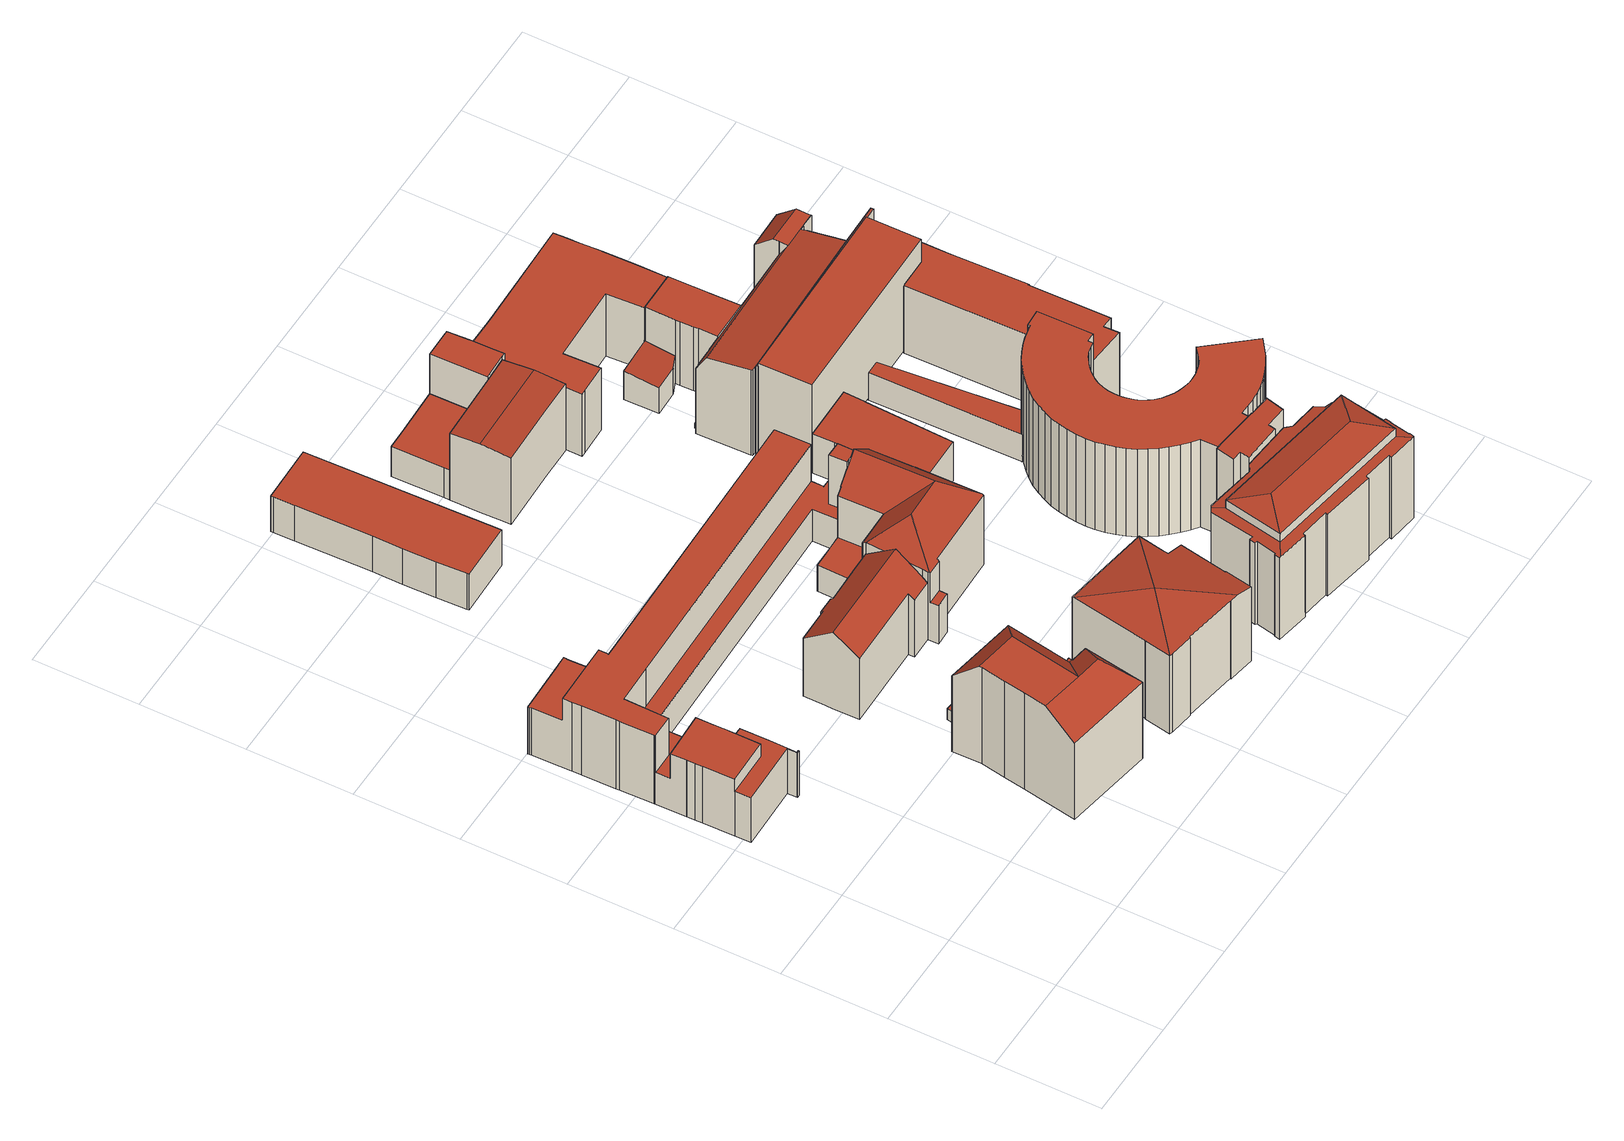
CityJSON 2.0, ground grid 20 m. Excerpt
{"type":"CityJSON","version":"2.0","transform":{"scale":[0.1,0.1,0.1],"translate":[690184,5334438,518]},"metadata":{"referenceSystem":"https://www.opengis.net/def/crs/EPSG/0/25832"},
"CityObjects":{
"building1":{"type":"Building","attributes":{"Gemeindeschluessel":"09162000","HoeheDach":"542.490","HoeheGrund":"519.609","Methode":"2000","NiedrigsteTraufeDesGebaeudes":"537.620","Geometrietyp2DReferenz":"3000","function":"31001_9998","roofType":"3200","measuredHeight":22.88,"storeysAboveGround":5},"geometry":[{"type":"MultiSurface","lod":"2","boundaries":[[[0,1,2,3,4]],[[5,6,7,8,9,10]],[[11,12,10,9]],[[13,4,3,14]],[[12,15,16,17,18,19,20,1,0,21,5,10]],[[22,23,24,25,26]],[[22,19,18,23]],[[21,27,6,5]],[[11,9,8,28,29,30]],[[21,0,4,13,27]],[[19,22,26,20]],[[18,17,31,24,23]],[[15,32,33,16]],[[25,24,31,33,32,30,29]],[[28,7,6,27,13,14,29]],[[16,33,31,17]],[[26,25,29,14,3,2]],[[26,2,1,20]],[[8,7,28]],[[15,12,11,30,32]]],"semantics":{"surfaces":[{"type":"WallSurface"},{"type":"RoofSurface"},{"type":"GroundSurface"}],"values":[0,0,0,1,2,1,0,0,1,0,0,0,0,1,1,0,1,0,1,0]}}]},
"building2":{"type":"Building","attributes":{"Gemeindeschluessel":"09162000","HoeheDach":"522.250","HoeheGrund":"519.557","Methode":"2000","NiedrigsteTraufeDesGebaeudes":"522.250","Geometrietyp2DReferenz":"3000","function":"31001_2463","roofType":"1000","measuredHeight":2.69,"storeysAboveGround":1},"geometry":[{"type":"MultiSurface","lod":"2","boundaries":[[[34,35,36,37]],[[38,39,40,41]],[[42,40,39,36,35,43]],[[44,34,37,38,41,45]],[[44,43,35,34]],[[45,42,43,44]],[[41,40,42,45]],[[37,36,39,38]]],"semantics":{"surfaces":[{"type":"WallSurface"},{"type":"RoofSurface"},{"type":"GroundSurface"}],"values":[0,0,1,2,0,0,0,0]}}]},
"building3":{"type":"Building","attributes":{"Gemeindeschluessel":"09162000","HoeheDach":"524.375","HoeheGrund":"519.638","Methode":"2000","NiedrigsteTraufeDesGebaeudes":"523.671","Geometrietyp2DReferenz":"3000","function":"51009_1610","roofType":"2100","measuredHeight":4.74},"geometry":[{"type":"MultiSurface","lod":"2","boundaries":[[[46,47,48,49]],[[49,48,50,51]],[[51,21,0,1,46,49]],[[0,52,53,1]],[[1,53,47,46]],[[52,0,21,54]],[[51,50,54,21]],[[54,50,48,47,53,52]]],"semantics":{"surfaces":[{"type":"WallSurface"},{"type":"GroundSurface"},{"type":"RoofSurface"}],"values":[0,0,1,0,0,0,0,2]}}]},
"building4":{"type":"Building","attributes":{"Gemeindeschluessel":"09162000","HoeheDach":"539.063","HoeheGrund":"519.763","Methode":"2000","NiedrigsteTraufeDesGebaeudes":"527.363","Geometrietyp2DReferenz":"3000","function":"31001_1000","roofType":"1000","measuredHeight":19.3,"storeysAboveGround":6},"geometry":[{"type":"MultiSurface","lod":"2","boundaries":[[[55,56,57,58,59,60,61,62,63,64,65,66,67,68,69,70]],[[71,72,73,74]],[[75,76,77,78]],[[79,80,81,82]],[[83,84,85,86]],[[87,88,89,90,91,92]],[[57,93,58]],[[94,95,96,97]],[[59,98,60]],[[99,100,101,102]],[[97,96,103,104]],[[105,106,95,94]],[[107,108,109,110]],[[78,77,111,112]],[[113,67,66,114]],[[102,101,115,116]],[[117,118,119,120]],[[121,111,77,76,122,123,103,96,95,106,124,125,61,60,98,126]],[[127,69,68,128]],[[129,120,119,93,57]],[[55,70,130,131,132]],[[114,66,65,133]],[[134,56,55,132]],[[135,136,99,102,116,88,87,137,138,139,140,141,71,74,142,143,144,83,86,145,146,147,148,149,150,151,75,78,112,152,153,154,155,156,157,158,117,120,129,134,132,131,130,127,128,113,114,133,159,160,161,162,107,110,163,164,165,166,167,168,169]],[[160,63,62,161]],[[154,170,171,155]],[[128,68,67,113]],[[172,59,58]],[[153,152,121,126,173,170,154]],[[142,174,175,143]],[[162,161,62,61,125]],[[112,111,121,152]],[[176,177,91,90]],[[176,90,89,115,101,100,79,82,178,179,180,181,182,183,184,185,109,108,186,105,94,97,104]],[[107,162,125,124,186,108]],[[158,187,118,117]],[[74,73,174,142]],[[156,188,189,157]],[[85,84,190,175,174,73,72,191,192,193,194,195,196,197]],[[195,198,199,196]],[[135,169,179,200,201]],[[139,193,192,140]],[[145,197,202,203,146]],[[151,122,76,75]],[[82,81,204,178]],[[137,195,194,138]],[[133,65,64,159]],[[167,181,180,168]],[[164,184,183,165]],[[150,123,122,151]],[[147,205,206,148]],[[163,185,184,164]],[[110,109,185,163]],[[166,182,181,167]],[[178,204,200,179]],[[138,194,193,139]],[[165,183,182,166]],[[116,115,89,88]],[[173,172,58,93,119,118,187,189,188,171,170]],[[140,192,191,141]],[[159,64,63,160]],[[186,124,106,105]],[[99,136,135,201,80,79,100]],[[157,189,187,158]],[[155,171,188,156]],[[150,149,207,177,176,104,103,123]],[[168,180,179,169]],[[143,175,190,144]],[[173,126,98,59,172]],[[141,191,72,71]],[[86,85,197,145]],[[207,206,205,203,202,199,198,92,91,177]],[[129,57,56,134]],[[130,70,69,127]],[[87,92,198,195,137]],[[80,201,200,204,81]],[[196,199,202,197]],[[144,190,84,83]],[[146,203,205,147]],[[148,206,207,149]]],"semantics":{"surfaces":[{"type":"RoofSurface"},{"type":"WallSurface"},{"type":"GroundSurface"}],"values":[0,1,1,1,1,1,1,1,1,1,1,1,1,1,1,1,1,0,1,1,1,1,1,2,1,1,1,1,1,1,1,1,1,0,1,1,1,1,0,1,1,1,1,1,1,1,1,1,1,1,1,1,1,1,1,1,1,1,0,1,1,1,1,1,1,1,1,1,1,1,1,0,1,1,1,0,1,1,1,1]}}]},
"building5":{"type":"Building","attributes":{"Gemeindeschluessel":"09162000","HoeheDach":"536.513","HoeheGrund":"518.320","Methode":"1000","NiedrigsteTraufeDesGebaeudes":"531.806","Geometrietyp2DReferenz":"3000","function":"31001_1000","roofType":"3100","measuredHeight":18.19,"storeysAboveGround":4},"geometry":[{"type":"MultiSurface","lod":"2","boundaries":[[[208,209,210,211]],[[212,213,214,215,216,217,218,219,220,221,222,223,224,208,211,225]],[[213,226,227,214]],[[228,229,222,221,220,230]],[[224,231,209,208]],[[222,229,232,223]],[[233,234,210,209,231,232,229,228,230,235,236]],[[216,237,238,217]],[[238,236,235,230,220,219,218,217]],[[215,239,237,216]],[[211,210,234,225]],[[214,227,239,215]],[[237,239,227,226,233,236,238]],[[223,232,231,224]],[[226,213,212,225,234,233]]],"semantics":{"surfaces":[{"type":"WallSurface"},{"type":"GroundSurface"},{"type":"RoofSurface"}],"values":[0,1,0,0,0,0,2,0,0,0,0,0,2,0,0]}}]},
"building6":{"type":"Building","attributes":{"Gemeindeschluessel":"09162000","HoeheDach":"527.987","HoeheGrund":"519.460","Methode":"1000","NiedrigsteTraufeDesGebaeudes":"527.987","Geometrietyp2DReferenz":"3000","function":"31001_9998","roofType":"1000","measuredHeight":8.53,"storeysAboveGround":2},"geometry":[{"type":"MultiSurface","lod":"2","boundaries":[[[240,241,242,243]],[[244,245,246,247]],[[248,249,250,251]],[[252,253,254,255]],[[243,242,256,257]],[[258,259,260,261]],[[257,256,245,244]],[[255,254,259,258]],[[247,246,253,252]],[[251,250,241,240]],[[252,255,258,261,248,251,240,243,257,244,247]],[[246,245,256,242,241,250,249,260,259,254,253]],[[261,260,249,248]]],"semantics":{"surfaces":[{"type":"WallSurface"},{"type":"GroundSurface"},{"type":"RoofSurface"}],"values":[0,0,0,0,0,0,0,0,0,0,1,2,0]}}]},
"building7":{"type":"Building","attributes":{"Gemeindeschluessel":"09162000","HoeheDach":"540.550","HoeheGrund":"519.890","Methode":"2000","NiedrigsteTraufeDesGebaeudes":"537.615","Geometrietyp2DReferenz":"3000","function":"31001_1000","roofType":"3500","measuredHeight":20.66,"storeysAboveGround":4},"geometry":[{"type":"MultiSurface","lod":"2","boundaries":[[[262,263,264,265]],[[266,267,268,269,270,271]],[[272,273,266,271]],[[274,264,263,275,276,277,278,279]],[[280,281,282,277,276,283]],[[284,285,286,287]],[[265,264,274,288]],[[289,288,274,279,290,291]],[[284,287,281,280,283,292,262,265,288,289,291,272,271,270,269,293,294,295,296]],[[293,297,298,294]],[[277,282,286,285,299,300,298,297,278]],[[291,290,273,272]],[[299,296,295,300]],[[296,299,285,284]],[[292,275,263,262]],[[269,268,297,293]],[[279,278,267,266,273,290]],[[287,286,282,281]],[[294,298,300,295]],[[278,297,268,267]],[[283,276,275,292]]],"semantics":{"surfaces":[{"type":"WallSurface"},{"type":"RoofSurface"},{"type":"GroundSurface"}],"values":[0,0,0,1,0,0,0,0,2,0,1,0,0,0,0,0,1,0,0,1,0]}}]},
"building8":{"type":"Building","attributes":{"Gemeindeschluessel":"09162000","HoeheDach":"540.010","HoeheGrund":"518.316","Methode":"2000","NiedrigsteTraufeDesGebaeudes":"524.470","Geometrietyp2DReferenz":"3000","function":"31001_1000","roofType":"3100","measuredHeight":21.69,"storeysAboveGround":4},"geometry":[{"type":"MultiSurface","lod":"2","boundaries":[[[301,302,303,304]],[[305,306,307,308]],[[309,310,311,312]],[[313,314,315,316]],[[317,318,319,320]],[[321,322,323,303,302,305,308,324]],[[307,306,325,326,214,213,225,327,328,317,320,329,330,331,332,333,334,309,312,335,336,337,338]],[[321,314,339,340,341,322]],[[342,339,314,313]],[[312,311,343,335]],[[324,308,307,338,344]],[[321,324,344,345,346,343,311,310,347,348,349]],[[333,332,350,349,348]],[[322,341,351,352,323]],[[336,346,345,337]],[[333,348,347,334]],[[327,353,354,328]],[[329,355,356,330]],[[335,343,346,336]],[[327,225,340,339,342,353]],[[313,316,319,318,354,353,342]],[[329,320,319,316,315,355]],[[225,213,351,341,340]],[[357,301,304,358]],[[214,352,351,213]],[[214,326,358,304,303,323,352]],[[321,349,350,356,355,315,314]],[[325,357,358,326]],[[337,345,344,338]],[[334,347,310,309]],[[350,332,331,330,356]],[[325,306,305,302,301,357]],[[328,354,318,317]]],"semantics":{"surfaces":[{"type":"WallSurface"},{"type":"RoofSurface"},{"type":"GroundSurface"}],"values":[0,0,0,0,0,1,2,1,0,0,0,1,0,1,0,0,0,0,0,0,1,0,0,1,0,0,1,0,0,0,0,0,0]}}]},
"building9":{"type":"Building","attributes":{"Gemeindeschluessel":"09162000","HoeheDach":"535.812","HoeheGrund":"519.510","Methode":"2000","NiedrigsteTraufeDesGebaeudes":"535.312","Geometrietyp2DReferenz":"3000","function":"31001_9998","roofType":"3100","measuredHeight":16.3,"storeysAboveGround":5},"geometry":[{"type":"MultiSurface","lod":"2","boundaries":[[[359,360,361,362,363,364]],[[362,361,365,366,367,363]],[[368,369,370,371]],[[361,360,372,371,370,365]],[[373,374,369,368]],[[372,360,359,364,375,376,373,368,371]],[[365,370,369,374,366]],[[363,367,366,374,373,376,375,364]]],"semantics":{"surfaces":[{"type":"WallSurface"},{"type":"RoofSurface"},{"type":"GroundSurface"}],"values":[0,1,0,0,0,2,1,0]}}]},
"building10":{"type":"Building","attributes":{"Gemeindeschluessel":"09162000","HoeheDach":"526.633","HoeheGrund":"519.490","Methode":"1000","NiedrigsteTraufeDesGebaeudes":"526.633","Geometrietyp2DReferenz":"3000","function":"31001_9998","roofType":"1000","measuredHeight":7.14,"storeysAboveGround":2},"geometry":[{"type":"MultiSurface","lod":"2","boundaries":[[[373,377,378,379]],[[380,381,382,383]],[[379,378,384,385]],[[373,379,385,380,383,368]],[[368,386,377,373]],[[385,384,381,380]],[[383,382,386,368]],[[386,382,381,384,378,377]]],"semantics":{"surfaces":[{"type":"WallSurface"},{"type":"GroundSurface"},{"type":"RoofSurface"}],"values":[0,0,0,1,0,0,0,2]}}]},
"building11":{"type":"Building","attributes":{"Gemeindeschluessel":"09162000","HoeheDach":"527.513","HoeheGrund":"519.970","Methode":"1000","NiedrigsteTraufeDesGebaeudes":"527.513","Geometrietyp2DReferenz":"3000","function":"31001_2000","roofType":"1000","measuredHeight":7.54},"geometry":[{"type":"MultiSurface","lod":"2","boundaries":[[[387,388,389,390]],[[391,392,393,394]],[[387,390,391,394,395]],[[390,389,392,391]],[[394,393,396,395]],[[395,396,388,387]],[[396,393,392,389,388]]],"semantics":{"surfaces":[{"type":"WallSurface"},{"type":"GroundSurface"},{"type":"RoofSurface"}],"values":[0,0,1,0,0,0,2]}}]},
"building12":{"type":"Building","attributes":{"Gemeindeschluessel":"09162000","HoeheDach":"536.140","HoeheGrund":"519.750","Methode":"1000","NiedrigsteTraufeDesGebaeudes":"536.140","Geometrietyp2DReferenz":"3000","function":"31001_2000","roofType":"1000","measuredHeight":16.39},"geometry":[{"type":"MultiSurface","lod":"2","boundaries":[[[397,398,399,400]],[[400,399,401,402]],[[402,401,403,404]],[[404,403,405,406]],[[397,400,402,404,406,407,408,409]],[[408,410,411,409]],[[411,410,412,405,403,401,399,398]],[[406,405,412,407]],[[407,412,410,408]],[[409,411,398,397]]],"semantics":{"surfaces":[{"type":"WallSurface"},{"type":"GroundSurface"},{"type":"RoofSurface"}],"values":[0,0,0,0,1,0,2,0,0,0]}}]},
"building13":{"type":"Building","attributes":{"Gemeindeschluessel":"09162000","HoeheDach":"543.490","HoeheGrund":"520.114","Methode":"2000","NiedrigsteTraufeDesGebaeudes":"539.570","Geometrietyp2DReferenz":"3000","function":"31001_9998","roofType":"3200","measuredHeight":23.38,"storeysAboveGround":6},"geometry":[{"type":"MultiSurface","lod":"2","boundaries":[[[413,414,415,416]],[[417,418,419,420]],[[421,422,423,424,425,419,418,426,427,428,429,430,431,432,433,434]],[[435,436,437,438,439]],[[440,427,426,441]],[[442,424,423,443]],[[442,443,444,445,446,447,448,449,450,451,452,453,454,455,456,457,458,459,460,461,462,436,435,413,416,463,464,465,466,467,468,469,470,471,440,441,417,420,472]],[[425,424,442,472]],[[457,473,474,458]],[[462,475,437,436]],[[420,419,425,472]],[[421,434,446,445]],[[435,439,414,413]],[[448,447,433,432,476]],[[477,478,479,480,481,482,483,476,432,431,484,485]],[[454,478,477,455]],[[471,428,427,440]],[[453,479,478,454]],[[484,486,487,488]],[[431,489,486,484]],[[467,490,491,468]],[[458,474,492,459]],[[493,463,416,415]],[[459,492,494,460]],[[485,484,488,438,437,475,495,494,492,474,473,496]],[[471,470,497,429,428]],[[451,481,480,452]],[[488,487,498,430]],[[423,422,444,443]],[[489,499,500,486]],[[500,487,486]],[[469,501,497,470]],[[430,498,489,431]],[[444,422,421,445]],[[463,493,502,464]],[[465,503,504,466]],[[450,482,481,451]],[[500,499,498,487]],[[456,496,473,457]],[[461,495,475,462]],[[503,465,464,502]],[[493,415,414,439,438,488,430,429,497,501,491,490,504,503,502]],[[466,504,490,467]],[[468,491,501,469]],[[448,476,483,449]],[[449,483,482,450]],[[489,498,499]],[[446,434,433,447]],[[460,494,495,461]],[[441,426,418,417]],[[452,480,479,453]],[[456,455,477,485,496]]],"semantics":{"surfaces":[{"type":"WallSurface"},{"type":"RoofSurface"},{"type":"GroundSurface"}],"values":[0,0,1,0,0,0,2,0,0,0,0,0,0,0,1,0,0,0,0,0,0,0,0,0,1,0,0,0,0,1,1,0,0,0,0,0,0,1,0,0,0,1,0,0,0,0,1,0,0,0,0,0]}}]},
"building14":{"type":"Building","attributes":{"Gemeindeschluessel":"09162000","HoeheDach":"528.327","HoeheGrund":"518.982","Methode":"2000","NiedrigsteTraufeDesGebaeudes":"528.327","Geometrietyp2DReferenz":"3000","function":"31001_9998","roofType":"1000","measuredHeight":9.35,"storeysAboveGround":2},"geometry":[{"type":"MultiSurface","lod":"2","boundaries":[[[505,506,507,508]],[[508,507,509,510]],[[511,512,513,514]],[[515,516,517,518]],[[514,513,519,520]],[[518,517,521,522]],[[516,509,507,506,523,519,513,512,521,517]],[[510,509,516,515]],[[518,522,511,514,520,524,505,508,510,515]],[[520,519,523,524]],[[524,523,506,505]],[[522,521,512,511]]],"semantics":{"surfaces":[{"type":"WallSurface"},{"type":"RoofSurface"},{"type":"GroundSurface"}],"values":[0,0,0,0,0,0,1,0,2,0,0,0]}}]},
"building15":{"type":"Building","attributes":{"Gemeindeschluessel":"09162000","HoeheDach":"526.606","HoeheGrund":"519.820","Methode":"2000","NiedrigsteTraufeDesGebaeudes":"525.885","Geometrietyp2DReferenz":"3000","function":"31001_2000","roofType":"1000","measuredHeight":6.79},"geometry":[{"type":"MultiSurface","lod":"2","boundaries":[[[525,526,527,528]],[[529,530,525,528,531,532,533]],[[530,534,526,525]],[[526,534,535,536,537,538,527]],[[538,537,536,533,532,531]],[[528,527,538,531]],[[535,534,530,529,533,536]]],"semantics":{"surfaces":[{"type":"WallSurface"},{"type":"GroundSurface"},{"type":"RoofSurface"}],"values":[0,1,0,2,0,0,0]}}]},
"building16":{"type":"Building","attributes":{"Gemeindeschluessel":"09162000","HoeheDach":"534.481","HoeheGrund":"519.705","Methode":"1000","NiedrigsteTraufeDesGebaeudes":"534.481","Geometrietyp2DReferenz":"3000","function":"31001_9998","roofType":"1000","measuredHeight":14.78,"storeysAboveGround":3},"geometry":[{"type":"MultiSurface","lod":"2","boundaries":[[[539,540,541,542]],[[543,544,545,546]],[[547,548,540,539]],[[546,545,549,550]],[[551,552,548,547]],[[553,554,555,556]],[[541,544,543,542]],[[557,558,559,560]],[[561,562,563,564]],[[565,566,551,547,539,542,543,546,550,567,556,555,568,569,570,564,563,571,557,560]],[[572,573,566,565]],[[563,562,574,571]],[[567,575,553,556]],[[566,573,552,551]],[[569,576,577,570]],[[559,572,565,560]],[[554,578,568,555]],[[550,549,575,567]],[[568,578,576,569]],[[571,574,558,557]],[[541,540,548,552,573,572,559,558,574,562,561,577,576,578,554,553,575,549,545,544]],[[570,577,561,564]]],"semantics":{"surfaces":[{"type":"WallSurface"},{"type":"GroundSurface"},{"type":"RoofSurface"}],"values":[0,0,0,0,0,0,0,0,0,1,0,0,0,0,0,0,0,0,0,0,2,0]}}]},
"building17":{"type":"Building","attributes":{"Gemeindeschluessel":"09162000","HoeheDach":"542.219","HoeheGrund":"520.073","Methode":"2000","NiedrigsteTraufeDesGebaeudes":"540.950","Geometrietyp2DReferenz":"3000","function":"31001_9998","roofType":"1000","measuredHeight":22.15,"storeysAboveGround":6},"geometry":[{"type":"MultiSurface","lod":"2","boundaries":[[[579,580,581,582]],[[583,584,585,586]],[[587,588,589,590]],[[591,592,593,594]],[[595,596,597,598]],[[599,600,601,602,603,604,605,606,607,608,609,610,611,612,613,614,615,616,617,618,619,620,621,622,623,624,625,626,627,628,629,630,631,632,633,634,635,636,637,638,639,640,641,642,643,644,645,585,584,646,647,648,649,650,651,652,653,654,655,656,657,658,659,597,596,660,661,662,663,581,580,593,592,664,665,666,667,668]],[[669,650,649,670]],[[671,635,634,672]],[[673,618,617,674]],[[586,585,645,675]],[[676,640,639,677]],[[678,654,653,679]],[[610,589,680,611]],[[681,620,619,682]],[[598,597,659,683]],[[684,681,682,673,674,685,686,687,688,689,690,691,692,693,694,695,463,696,697,698,699,587,590,700,701,702,703,704,705,706,707,708,709,710,711,712,713,714,715,591,594,579,582,716,717,718,719,595,598,683,720,721,722,723,678,679,724,725,669,670,726,727,728,583,586,675,729,730,731,732,676,677,733,734,735,671,672,736,737,738,739,740,741,742,743,744,745,746,747]],[[708,601,600,709]],[[723,655,654,678]],[[683,659,658,720]],[[726,648,647,727]],[[706,603,602,707]],[[728,646,584,583]],[[705,604,603,706]],[[687,686,685,616,615,614]],[[688,613,612,689]],[[744,625,624,745]],[[677,639,638,733]],[[675,645,644,729]],[[687,614,613,688]],[[716,663,662,717]],[[736,633,632,737]],[[722,656,655,723]],[[733,638,637,734]],[[734,637,636,735]],[[679,653,652,724]],[[582,581,663,716]],[[692,748,749,693]],[[718,661,660,719]],[[714,665,664,715]],[[674,617,616,685]],[[725,651,650,669]],[[702,607,606,703]],[[713,666,665,714]],[[712,667,666,713]],[[691,750,748,692]],[[721,657,656,722]],[[698,751,752,699]],[[589,610,609,700,590]],[[672,634,633,736]],[[693,749,753,694]],[[699,752,588,587]],[[629,628,627,742,741,740]],[[724,652,651,725]],[[701,608,607,702]],[[732,641,640,676]],[[700,609,608,701]],[[738,631,630,739]],[[715,664,592,591]],[[735,636,635,671]],[[754,755,463,695,694,753]],[[731,642,641,732]],[[729,644,643,730]],[[750,691,690,689,612,611,680]],[[711,668,667,712]],[[747,622,621,684]],[[703,606,605,704]],[[745,624,623,746]],[[704,605,604,705]],[[751,756,757,755,754,753,749,748,750,680,589,588,752]],[[710,599,668,711]],[[670,649,648,726]],[[727,647,646,728]],[[746,623,622,747]],[[463,755,757,696]],[[684,621,620,681]],[[682,619,618,673]],[[719,660,596,595]],[[739,630,629,740]],[[737,632,631,738]],[[743,626,625,744]],[[709,600,599,710]],[[717,662,661,718]],[[730,643,642,731]],[[720,658,657,721]],[[757,756,751,698,697,696]],[[594,593,580,579]],[[742,627,626,743]],[[707,602,601,708]]],"semantics":{"surfaces":[{"type":"WallSurface"},{"type":"RoofSurface"},{"type":"GroundSurface"}],"values":[0,0,0,0,0,1,0,0,0,0,0,0,0,0,0,2,0,0,0,0,0,0,0,0,0,0,0,0,0,0,0,0,0,0,0,0,0,0,0,0,0,0,0,0,0,0,0,0,0,0,0,0,0,0,0,0,0,0,0,0,0,0,0,0,0,0,0,0,1,0,0,0,0,0,0,0,0,0,0,0,0,0,0,0,0,0,0,0]}}]},
"building18":{"type":"Building","attributes":{"Gemeindeschluessel":"09162000","HoeheDach":"539.290","HoeheGrund":"518.329","Methode":"2000","NiedrigsteTraufeDesGebaeudes":"534.455","Geometrietyp2DReferenz":"3000","function":"31001_9998","roofType":"1000","measuredHeight":20.96,"storeysAboveGround":4},"geometry":[{"type":"MultiSurface","lod":"2","boundaries":[[[758,759,760,761]],[[762,763,764,765]],[[766,760,767,768]],[[769,770,759,771]],[[764,772,773,765]],[[774,775,776,777]],[[768,767,778,779]],[[780,781,782,783]],[[773,784,785,786,766,768,779,787,769,771,774,777,788,783,782,789,790,791,762,765]],[[772,764,763,792,793,794,781,780,795,776,775,758,761,796,797]],[[790,793,792,791]],[[774,771,759,758,775]],[[777,776,795,788]],[[787,798,770,769]],[[782,781,794,789]],[[789,794,793,790]],[[779,778,798,787]],[[797,796,786,785]],[[767,760,759,770,798,778]],[[772,797,785,784,773]],[[796,761,760,766,786]],[[791,792,763,762]],[[788,795,780,783]]],"semantics":{"surfaces":[{"type":"WallSurface"},{"type":"GroundSurface"},{"type":"RoofSurface"}],"values":[0,0,0,0,0,0,0,0,1,2,0,0,0,0,0,0,0,0,2,0,0,0,0]}}]},
"building19":{"type":"Building","attributes":{"Gemeindeschluessel":"09162000","HoeheDach":"525.004","HoeheGrund":"518.460","Methode":"1000","NiedrigsteTraufeDesGebaeudes":"525.004","Geometrietyp2DReferenz":"3000","function":"31001_9998","roofType":"1000","measuredHeight":6.54,"storeysAboveGround":2},"geometry":[{"type":"MultiSurface","lod":"2","boundaries":[[[799,800,801,802,803,804,805,806,807,808]],[[804,803,809,810,811,805]],[[812,806,805,811]],[[808,807,806,812,813,814]],[[814,815,816,800,799,808]],[[817,818,809,803,802,801]],[[818,817,816,815,814,813,812,811,810,809]],[[817,801,800,816]]],"semantics":{"surfaces":[{"type":"RoofSurface"},{"type":"WallSurface"},{"type":"GroundSurface"}],"values":[0,1,1,1,1,1,2,1]}}]},
"building20":{"type":"Building","attributes":{"Gemeindeschluessel":"09162000","HoeheDach":"534.670","HoeheGrund":"519.547","Methode":"2000","NiedrigsteTraufeDesGebaeudes":"534.670","Geometrietyp2DReferenz":"3000","function":"31001_9998","roofType":"1000","measuredHeight":15.12,"storeysAboveGround":5},"geometry":[{"type":"MultiSurface","lod":"2","boundaries":[[[819,820,821,822]],[[823,824,825,826]],[[827,828,829,830]],[[831,832,833,834,827,830,819,822,823,826,835]],[[832,836,837,833]],[[835,838,839,831]],[[838,825,824,821,820,829,828,840,837,836,839]],[[833,837,840,834]],[[834,840,828,827]],[[830,829,820,819]],[[822,821,824,823]],[[831,839,836,832]],[[826,825,838,835]]],"semantics":{"surfaces":[{"type":"WallSurface"},{"type":"GroundSurface"},{"type":"RoofSurface"}],"values":[0,0,0,1,0,0,2,0,0,0,0,0,0]}}]},
"building21":{"type":"Building","attributes":{"Gemeindeschluessel":"09162000","HoeheDach":"540.050","HoeheGrund":"518.967","Methode":"2000","NiedrigsteTraufeDesGebaeudes":"540.050","Geometrietyp2DReferenz":"3000","function":"31001_9998","roofType":"1000","measuredHeight":21.08,"storeysAboveGround":6},"geometry":[{"type":"MultiSurface","lod":"2","boundaries":[[[841,518,842,843]],[[844,845,518,841]],[[846,842,518,845]],[[844,841,843,847]],[[846,847,843,842]],[[845,844,847,846]]],"semantics":{"surfaces":[{"type":"WallSurface"},{"type":"GroundSurface"},{"type":"RoofSurface"}],"values":[0,0,1,2,0,0]}}]},
"building22":{"type":"Building","attributes":{"Gemeindeschluessel":"09162000","HoeheDach":"539.191","HoeheGrund":"518.816","Methode":"2000","NiedrigsteTraufeDesGebaeudes":"519.760","Geometrietyp2DReferenz":"3000","function":"31001_1000","roofType":"1000","measuredHeight":20.38,"storeysAboveGround":5},"geometry":[{"type":"MultiSurface","lod":"2","boundaries":[[[848,849,850,851]],[[852,853,854,855]],[[856,857,858,859,860]],[[861,862,854,853]],[[863,864,865,866,867,860]],[[868,869,798,870]],[[848,871,872,873,874,849]],[[875,778,876,877]],[[852,878,879,880,861,853]],[[851,850,881,882]],[[882,881,883,884]],[[885,863,859,858,886,887,873,872,888,880,879,889,890]],[[891,856,860,867,892]],[[893,894,878,852,855,895,871,848,851,882,884,896,857,856,891,897,898,899,900,901,902,903,904,868,870,875,877,905,906]],[[900,907,908,901]],[[895,855,854,862,888]],[[870,798,778,875]],[[863,860,859]],[[909,883,881,850,849,874]],[[893,890,889,894]],[[893,906,910,885,890]],[[905,911,910,906]],[[877,876,911,905]],[[910,911,876,778,798,869,912,913,914,908,907,864,863,885]],[[902,914,913,903]],[[874,873,887,909]],[[903,913,912,904]],[[896,884,883,909,887,886]],[[904,912,869,868]],[[897,915,916,898]],[[895,888,872,871]],[[861,880,888,862]],[[894,889,879,878]],[[891,892,915,897]],[[896,886,858,857]],[[899,898,916,866,865]],[[867,866,916,915,892]],[[901,908,914,902]],[[900,899,865,864,907]]],"semantics":{"surfaces":[{"type":"WallSurface"},{"type":"RoofSurface"},{"type":"GroundSurface"}],"values":[0,0,0,1,1,0,0,0,0,0,0,1,0,2,0,0,0,0,1,0,0,0,0,1,0,0,0,0,0,0,0,0,0,0,0,0,1,0,0]}}]},
"building23":{"type":"Building","attributes":{"Gemeindeschluessel":"09162000","HoeheDach":"531.150","HoeheGrund":"519.640","Methode":"2000","NiedrigsteTraufeDesGebaeudes":"531.150","Geometrietyp2DReferenz":"3000","function":"51009_1610","roofType":"1000","measuredHeight":11.51},"geometry":[{"type":"MultiSurface","lod":"2","boundaries":[[[917,918,919,920]],[[921,918,917,922]],[[923,920,919,924]],[[922,917,920,923]],[[924,919,918,921]],[[923,924,921,922]]],"semantics":{"surfaces":[{"type":"RoofSurface"},{"type":"WallSurface"},{"type":"GroundSurface"}],"values":[0,1,1,1,1,2]}}]},
"building24":{"type":"Building","attributes":{"Gemeindeschluessel":"09162000","HoeheDach":"531.070","HoeheGrund":"519.760","Methode":"2000","NiedrigsteTraufeDesGebaeudes":"531.070","Geometrietyp2DReferenz":"3000","function":"51009_1610","roofType":"1000","measuredHeight":11.31},"geometry":[{"type":"MultiSurface","lod":"2","boundaries":[[[925,926,927,928]],[[929,927,926,930]],[[931,929,930,932]],[[932,925,928,931]],[[931,928,927,929]],[[930,926,925,932]]],"semantics":{"surfaces":[{"type":"RoofSurface"},{"type":"WallSurface"},{"type":"GroundSurface"}],"values":[0,1,2,1,1,1]}}]},
"building25":{"type":"Building","attributes":{"Gemeindeschluessel":"09162000","HoeheDach":"523.700","HoeheGrund":"519.810","Methode":"1000","NiedrigsteTraufeDesGebaeudes":"523.700","Geometrietyp2DReferenz":"3000","function":"31001_2000","roofType":"1000","measuredHeight":3.89},"geometry":[{"type":"MultiSurface","lod":"2","boundaries":[[[933,934,935,936]],[[937,938,935,934]],[[939,938,937,940]],[[940,937,934,933]],[[936,935,938,939]],[[933,936,939,940]]],"semantics":{"surfaces":[{"type":"WallSurface"},{"type":"RoofSurface"},{"type":"GroundSurface"}],"values":[0,1,0,0,0,2]}}]}
},
"vertices":[
[484,253,16],[477,254,16],[477,254,197],[478,254,196],[484,253,196],[515,240,16],[515,240,197],[515,239,198],[496,123,197],[496,122,197],[496,122,16],[324,150,197],[324,150,16],[483,247,196],[477,248,196],[341,255,16],[348,295,16],[356,343,16],[355,398,16],[494,374,16],[497,374,16],[483,245,16],[494,374,197],[355,398,197],[356,347,245],[440,334,245],[497,374,197],[483,245,197],[467,188,245],[416,196,245],[334,210,245],[356,343,245],[341,255,245],[348,295,245],
[413,440,16],[413,440,42],[438,436,42],[438,436,16],[488,428,16],[488,428,42],[480,379,42],[480,379,16],[430,387,42],[405,391,42],[405,391,16],[430,387,16],
[496,369,16],[496,369,64],[519,365,59],[519,365,16],[512,240,57],[512,240,16],[484,253,62],[477,254,64],[483,245,62],
[230,937,127],[139,935,127],[132,935,126],[132,934,130],[132,931,137],[132,912,182],[696,926,182],[696,927,180],[696,932,168],[696,949,129],[694,948,129],[638,947,129],[594,946,128],[522,944,128],[505,944,128],[414,942,128],[142,565,18],[142,565,124],[145,566,124],[145,566,18],[11,823,18],[11,823,182],[11,829,182],[11,829,18],[670,774,94],[670,774,211],[668,808,211],[668,808,94],[140,583,18],[140,583,124],[17,580,124],[17,580,18],[104,700,18],[102,811,18],[102,811,94],[104,733,94],[104,733,153],[104,700,153],[132,935,130],[58,841,94],[58,841,182],[57,757,182],[57,757,94],[132,931,182],[646,773,18],[646,773,94],[646,778,94],[646,778,18],[13,756,182],[13,756,94],[132,843,94],[132,843,182],[698,834,18],[698,834,94],[700,834,94],[700,834,18],[10,893,182],[10,893,18],[594,946,18],[638,947,18],[645,825,94],[645,825,18],[131,991,18],[131,991,130],[130,990,130],[130,990,18],[9,911,182],[13,760,182],[13,758,182],[698,858,182],[696,925,182],[9,928,182],[505,944,18],[522,944,18],[132,935,18],[414,942,18],[290,939,18],[230,937,18],[694,948,18],[139,935,18],[675,774,18],[670,774,18],[105,671,18],[136,672,18],[140,672,18],[141,672,18],[142,618,18],[146,566,18],[146,564,18],[141,564,18],[16,610,18],[15,669,18],[15,684,18],[14,698,18],[14,700,18],[13,758,18],[13,760,18],[9,911,18],[9,932,18],[7,986,18],[7,988,18],[7,992,18],[112,995,18],[131,996,18],[696,949,18],[696,932,18],[696,927,18],[696,925,18],[717,834,18],[784,836,18],[786,777,18],[745,776,18],[745,777,18],[700,775,18],[698,775,18],[7,986,130],[7,988,130],[132,931,130],[9,928,130],[146,566,124],[146,564,124],[13,729,94],[13,729,153],[698,808,94],[698,775,94],[700,775,94],[745,777,94],[745,776,94],[786,777,94],[784,836,94],[717,834,94],[698,858,94],[131,996,130],[7,992,130],[112,995,130],[141,564,124],[142,618,124],[141,672,124],[140,672,124],[136,672,124],[105,671,124],[105,612,124],[16,610,124],[105,671,153],[105,612,153],[698,775,211],[675,774,211],[16,610,153],[15,669,153],[698,808,211],[15,684,153],[14,698,153],[14,700,153],
[453,676,3],[453,676,141],[520,678,141],[520,678,3],[563,622,3],[562,572,3],[561,561,3],[517,560,3],[517,572,3],[353,569,3],[352,618,3],[352,632,3],[352,674,3],[353,675,3],[420,676,3],[419,680,3],[452,680,3],[564,679,3],[562,572,146],[561,561,138],[353,675,141],[420,676,141],[352,674,141],[452,680,138],[419,680,138],[563,622,185],[564,679,141],[352,632,174],[352,618,185],[517,572,147],[353,569,147],[517,560,138],
[340,1603,15],[340,1603,100],[350,1241,100],[350,1241,15],[238,1234,15],[238,1234,100],[238,1238,100],[238,1238,15],[229,1595,15],[229,1595,100],[229,1600,100],[229,1600,15],[235,1295,15],[235,1295,100],[234,1356,100],[234,1356,15],[350,1237,100],[350,1237,15],[234,1413,15],[234,1413,100],[230,1556,100],[230,1556,15],
[615,102,19],[615,102,205],[614,100,205],[614,100,19],[572,160,205],[597,309,205],[597,311,205],[597,311,19],[597,309,19],[572,160,19],[571,160,19],[571,160,205],[569,107,205],[717,85,205],[717,83,205],[734,80,205],[665,196,225],[563,109,205],[734,80,19],[768,75,19],[768,75,196],[717,83,19],[775,127,19],[775,127,197],[777,127,196],[777,127,19],[569,107,19],[563,109,19],[562,109,205],[562,109,19],[717,85,19],[768,284,19],[759,232,19],[758,224,19],[791,219,19],[768,284,205],[759,232,205],[791,219,197],[758,224,205],
[591,557,94],[591,557,164],[561,556,164],[561,556,94],[591,561,167],[591,561,3],[751,565,3],[751,565,167],[745,777,3],[745,777,170],[745,776,170],[745,776,3],[637,687,65],[637,687,164],[635,772,164],[635,772,65],[565,770,3],[565,770,65],[605,771,65],[605,771,3],[697,625,220],[613,622,220],[561,557,165],[751,568,169],[591,542,3],[561,541,3],[564,699,3],[565,768,3],[646,772,3],[646,773,3],[670,774,3],[675,774,3],[698,775,3],[700,775,3],[747,695,3],[753,695,3],[753,692,3],[748,692,3],[564,685,164],[564,679,169],[564,678,170],[564,685,65],[747,695,170],[748,692,170],[753,692,164],[753,695,164],[700,775,214],[698,775,215],[693,775,220],[675,774,203],[562,572,165],[561,561,165],[564,699,65],[565,768,65],[646,772,175],[646,773,175],[591,542,94],[561,541,94],
[558,1273,15],[623,1274,15],[623,1274,173],[558,1273,173],[436,1269,173],[436,1269,15],[621,1332,178],[435,1326,178],[436,1292,175],[567,1388,15],[567,1388,173],[619,1390,173],[619,1390,15],[621,1332,15],[434,1383,15],[434,1383,173],[436,1292,15],[435,1326,15],
[434,1383,86],[434,1393,86],[434,1393,15],[476,1492,15],[476,1492,86],[565,1495,86],[565,1495,15],[432,1491,86],[432,1491,15],[567,1388,86],
[747,695,20],[747,695,95],[745,776,95],[745,776,20],[786,777,20],[786,777,95],[789,696,95],[789,696,20],[753,695,20],[753,695,95],
[567,1388,18],[567,1388,181],[565,1495,181],[565,1495,18],[617,1496,181],[617,1496,18],[622,1496,181],[622,1496,18],[624,1455,181],[624,1455,18],[625,1409,18],[626,1390,18],[619,1390,18],[626,1390,181],[619,1390,181],[625,1409,181],
[971,194,21],[971,194,218],[986,203,217],[986,203,21],[1184,123,21],[1184,123,218],[1188,122,217],[1188,122,21],[1173,11,216],[1180,50,216],[1181,50,216],[1183,61,216],[1178,62,217],[1184,130,218],[1182,136,219],[1179,143,219],[1178,143,220],[1175,139,220],[1154,25,220],[1170,2,216],[1172,2,216],[1175,11,216],[874,210,21],[862,203,21],[862,203,217],[871,208,218],[874,210,218],[1182,136,21],[1184,130,21],[1183,61,21],[1181,50,21],[1180,50,21],[1173,11,21],[1175,11,21],[1172,2,21],[1114,10,21],[1115,15,21],[1056,24,21],[1055,19,21],[953,37,21],[953,41,21],[895,50,21],[894,46,21],[831,57,21],[833,68,21],[835,68,21],[843,106,21],[840,108,21],[842,120,21],[848,118,21],[1060,197,21],[1084,195,21],[1094,183,21],[1148,176,21],[1156,158,21],[1163,156,21],[1169,153,21],[1174,148,21],[1179,143,21],[1178,62,21],[833,68,216],[835,68,216],[848,118,217],[1114,10,216],[894,46,216],[895,50,217],[953,41,217],[953,37,216],[1055,19,216],[1056,24,217],[1115,15,217],[858,72,220],[833,57,216],[858,72,239],[880,186,239],[880,186,220],[1154,25,239],[1156,158,218],[1163,156,218],[843,106,217],[1060,197,216],[840,108,216],[842,120,216],[831,57,216],[1174,148,219],[1175,139,239],[1118,90,255],[916,122,255],[1169,153,219],[1084,195,216],[1094,183,217],[1148,176,217],
[789,696,10],[789,696,103],[786,777,103],[786,777,10],[784,836,103],[784,836,10],[887,866,10],[887,866,103],[881,697,103],[881,697,10],[784,864,10],[784,864,103],[782,904,103],[782,904,10],[790,695,103],[790,695,10],[888,906,103],[888,906,10],[790,696,103],[790,696,10],
[816,1183,18],[816,1183,79],[767,1181,79],[767,1181,18],[840,1238,18],[840,1193,18],[765,1247,18],[839,1250,18],[840,1251,18],[840,1193,80],[840,1238,85],[840,1251,86],[839,1250,86],[765,1247,86],
[623,1243,17],[623,1243,165],[623,1274,165],[623,1274,17],[619,1390,17],[619,1390,165],[626,1390,165],[626,1390,17],[632,1243,17],[632,1243,165],[625,1409,165],[625,1409,17],[689,1245,17],[689,1245,165],[631,1455,165],[690,1455,165],[690,1455,17],[631,1455,17],[913,1251,17],[913,1251,165],[840,1250,165],[840,1250,17],[914,1373,165],[916,1307,165],[916,1307,17],[914,1373,17],[835,1320,17],[686,1315,17],[624,1455,17],[910,1462,17],[911,1436,17],[912,1414,17],[917,1251,17],[835,1320,165],[686,1315,165],[917,1251,165],[624,1455,165],[911,1436,165],[912,1414,165],[910,1462,165],
[927,573,21],[927,573,230],[938,587,230],[938,587,21],[1015,509,21],[1015,509,230],[1009,499,230],[1009,499,21],[969,254,21],[969,254,242],[984,253,242],[984,253,21],[910,542,21],[910,542,230],[918,558,230],[918,558,21],[1007,641,21],[1007,641,230],[1024,648,230],[1024,648,21],[893,439,230],[896,421,230],[900,404,230],[906,387,230],[913,371,230],[922,356,230],[932,341,230],[943,328,230],[956,315,230],[969,303,230],[983,293,230],[984,253,230],[1065,244,230],[1067,263,230],[1084,262,230],[1100,262,230],[1107,263,230],[1117,263,230],[1133,266,230],[1149,270,230],[1164,276,230],[1179,283,230],[1194,291,230],[1227,316,230],[1157,400,230],[1148,392,230],[1139,385,230],[1129,379,230],[1118,375,230],[1108,373,230],[1107,372,230],[1096,371,230],[1084,371,230],[1073,373,230],[1061,376,230],[1051,380,230],[1041,386,230],[1031,393,230],[1023,401,230],[1016,410,230],[1010,420,230],[1006,431,230],[1003,442,230],[1001,454,230],[1001,465,230],[1002,477,230],[1005,488,230],[1022,518,230],[1030,527,230],[1039,534,230],[1049,540,230],[1059,545,230],[1070,548,230],[1082,550,230],[1081,559,230],[1099,560,230],[1097,664,230],[1064,662,230],[1065,658,230],[1051,655,230],[1037,652,230],[992,633,230],[977,623,230],[963,612,230],[950,600,230],[903,526,230],[898,509,230],[895,492,230],[893,474,230],[892,456,230],[1059,545,21],[1049,540,21],[1041,386,21],[1051,380,21],[1149,270,21],[1133,266,21],[1005,488,21],[1006,431,21],[1010,420,21],[1099,560,21],[1081,559,21],[1065,244,242],[1179,283,21],[1164,276,21],[1037,652,21],[1194,291,21],[1117,263,21],[1107,263,21],[1100,262,21],[1084,262,21],[1067,263,21],[1065,244,21],[1065,243,21],[1106,239,21],[1102,206,21],[1061,210,21],[1061,208,21],[985,203,21],[985,216,21],[985,219,21],[966,221,21],[983,293,21],[969,303,21],[956,315,21],[943,328,21],[932,341,21],[922,356,21],[913,371,21],[906,387,21],[900,404,21],[896,421,21],[893,439,21],[892,456,21],[893,474,21],[895,492,21],[898,509,21],[903,526,21],[950,600,21],[963,612,21],[977,623,21],[992,633,21],[1051,655,21],[1065,658,21],[1064,662,21],[1097,664,21],[1082,550,21],[1070,548,21],[1039,534,21],[1030,527,21],[1022,518,21],[1002,477,21],[1001,465,21],[1001,454,21],[1003,442,21],[1016,410,21],[1023,401,21],[1031,393,21],[1061,376,21],[1073,373,21],[1084,371,21],[1096,371,21],[1107,372,21],[1108,373,21],[1118,375,21],[1129,379,21],[1139,385,21],[1148,392,21],[1157,400,21],[1227,316,21],[1106,239,242],[1102,206,236],[1065,243,242],[985,219,236],[966,221,236],[1061,210,236],[1061,208,236],[1060,197,234],[985,216,236],[985,203,233],
[1176,1014,165],[1176,1014,213],[1149,1013,213],[1149,1013,165],[1174,583,3],[1174,583,165],[1175,554,165],[1175,554,3],[1149,1013,3],[780,1004,213],[780,1004,3],[1176,1020,3],[1176,1020,212],[1176,1014,3],[1099,560,165],[1099,560,3],[1177,979,3],[1177,979,165],[1190,979,165],[1190,979,3],[779,1008,212],[779,1008,3],[1189,933,165],[1190,877,165],[1190,877,3],[1189,933,3],[1097,664,3],[1092,910,3],[1150,911,3],[1094,1018,3],[1189,945,3],[1195,734,3],[1193,735,3],[1196,582,3],[1196,582,165],[1193,735,165],[1195,734,165],[1189,945,165],[1150,911,165],[1092,910,165],[1094,1018,212],
[987,630,70],[992,633,70],[1007,641,70],[1013,643,70],[1024,648,70],[1013,761,70],[999,909,70],[972,908,70],[977,624,70],[977,623,70],[1024,648,5],[1013,761,5],[999,909,5],[972,908,5],[977,624,5],[977,623,5],[987,630,5],[992,633,5],[1007,641,5],[1013,643,5],
[842,1115,15],[842,1115,167],[842,1150,167],[842,1150,15],[841,1160,15],[841,1160,167],[840,1184,167],[840,1184,15],[919,1175,15],[919,1175,167],[921,1116,167],[921,1116,15],[840,1250,15],[913,1251,15],[917,1251,15],[918,1205,15],[840,1193,15],[913,1251,167],[917,1251,167],[840,1193,167],[840,1250,167],[918,1205,167],
[782,904,220],[1150,911,10],[1150,911,220],[780,1004,220],[780,1004,10],[1149,1013,10],[1149,1013,220],
[815,1121,8],[815,1121,18],[832,1122,18],[832,1122,8],[776,1120,8],[776,1120,18],[801,1121,18],[801,1121,8],[1050,1119,8],[921,1116,8],[921,1116,165],[1050,1119,166],[1050,1119,197],[776,1114,18],[802,1114,18],[1050,1102,197],[1126,1104,197],[1126,1107,197],[1126,1131,197],[1050,1130,197],[1092,1090,8],[1092,1090,199],[1094,1018,8],[814,1114,8],[814,1114,163],[814,1115,162],[814,1115,18],[779,1008,8],[777,1008,212],[777,1008,8],[776,1113,8],[776,1113,162],[776,1114,162],[832,1150,18],[832,1150,8],[842,1150,18],[842,1150,8],[767,1093,197],[842,1115,163],[842,1116,162],[802,1114,162],[769,1113,162],[766,1113,162],[1049,1165,8],[1049,1165,165],[766,1113,8],[769,1113,8],[802,1114,8],[842,1115,8],[1125,1167,8],[1126,1140,8],[1126,1107,8],[1126,1102,8],[1100,1102,8],[1099,1101,8],[1091,1101,8],[1091,1096,8],[769,1008,8],[769,1011,8],[1126,1102,197],[1100,1102,197],[842,1116,18],[769,1011,211],[769,1008,212],[1091,1096,198],[1091,1101,197],[1099,1101,197],[1125,1167,165],[1126,1140,189],
[919,1173,131],[934,1174,131],[933,1209,131],[918,1208,131],[934,1174,16],[919,1173,16],[918,1208,16],[933,1209,16],
[965,1117,131],[1002,1118,131],[1002,1133,131],[964,1132,131],[1002,1133,18],[1002,1118,18],[964,1132,18],[965,1117,18],
[917,1251,18],[917,1251,57],[916,1307,57],[916,1307,18],[975,1252,57],[974,1309,57],[974,1309,18],[975,1252,18]
]}
